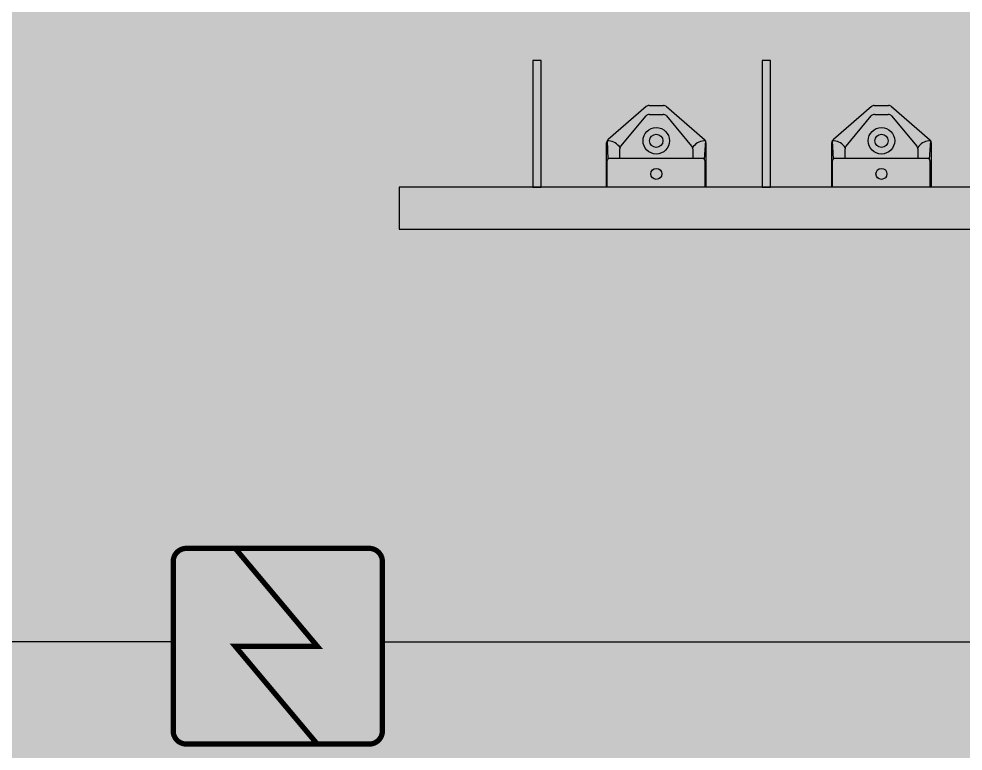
# Model space of a CAD drawing. Header units: metres. Extents: x -331 to 2982, y 362 to 2539.
# Drawn here: x 855.763 to 859.118, y 504.262 to 506.865 of the extents above; entities that cross this region are included whole.
import ezdxf

# ---------------------------------------------------------------- set-up
doc = ezdxf.new("R2010")
doc.units = ezdxf.units.M
doc.layers.get('0').update_dxf_attribs({"color": 251})
doc.layers.add('_salas', color=251, linetype='Continuous', plot=False)
for name, color, linetype in [('ALV', 251, 'Continuous'), ('DET. FUMAÇA', 1, 'Continuous'), ('Div', 251, 'Continuous'), ('SA-divisorias', 251, 'Continuous')]:
    doc.layers.add(name, color=color, linetype=linetype)

# ---------------------------------------------------------------- blocks, each defined once
blk = doc.blocks.new('Detector de fumaça')
at = {"layer": 'DET. FUMAÇA', "linetype": 'Continuous', "lineweight": 15, "const_width": 0.0187}
blk.add_lwpolyline([(774.5995, 539.8158), (775.2491, 539.8158, -0.414214), (775.2958, 539.769), (775.2958, 539.1669, -0.414214), (775.2491, 539.1202), (774.5995, 539.1202, -0.414214), (774.5527, 539.1669), (774.5527, 539.769, -0.414214)], format="xyb", close=True, dxfattribs=at)
blk.add_lwpolyline([(774.773, 539.8158), (775.0645, 539.468), (774.773, 539.468), (775.0645, 539.1202)], dxfattribs=at)

msp = doc.modelspace()

# ---------------------------------------------------------------- hatches: boundary and pattern name
at = {"layer": '_salas', "transparency": 33554559}
h = msp.add_hatch(color=256, dxfattribs=at)
h.dxf.hatch_style = 1
h.paths.add_polyline_path([(866.834, 485.9314), (866.834, 543.2314), (854.159, 543.2314), (854.159, 542.8564), (854.159, 494.4064), (852.509, 494.4064), (852.509, 499.9564), (844.9124, 499.9564), (844.9124, 498.6564), (842.959, 498.6564), (842.959, 499.9564), (823.409, 499.9564), (823.409, 492.6064), (824.559, 492.6064), (824.559, 491.7064), (823.5463, 491.7064), (823.5463, 489.8064), (818.009, 489.8064), (818.009, 489.9064), (814.609, 489.9064), (814.609, 491.7064), (816.4159, 491.7064), (816.4159, 494.6564), (803.9828, 494.6564), (803.9828, 486.3064), (802.034, 486.3064), (802.034, 486.5314), (798.959, 486.5314), (798.959, 485.9314)])

# ---------------------------------------------------------------- linework, layer by layer
for p, q in [((857.992, 506.553), (857.8568, 506.4364)), ((858.0022, 506.5568), (858.0532, 506.5568)), ((858.0635, 506.553), (858.1986, 506.4364)), ((857.902, 506.4125), (857.9917, 506.5198)), ((858.0037, 506.5254), (858.0517, 506.5254)), ((858.0638, 506.5198), (858.1534, 506.4125)), ((857.8514, 506.2668), (857.8514, 506.4245)), ((857.8531, 506.4317), (857.856, 506.3667)), ((857.8592, 506.4317), (857.8531, 506.4317)), ((858.2023, 506.4317), (858.1962, 506.4317)), ((858.2023, 506.4317), (858.1974, 506.3667)), ((858.2041, 506.4245), (858.2041, 506.2668)), ((857.8984, 506.369), (857.8984, 506.4025)), ((858.157, 506.4025), (858.157, 506.369)), ((857.8537, 506.2668), (857.8537, 506.3611)), ((858.1918, 506.369), (857.8616, 506.369)), ((858.1997, 506.3611), (858.1997, 506.2668)), ((858.2041, 506.2668), (857.8514, 506.2668))]:
    msp.add_line(p, q)
at = {"color": 251}
for p, q in [((858.792, 506.553), (858.6568, 506.4364)), ((858.8022, 506.5568), (858.8532, 506.5568)), ((858.8635, 506.553), (858.9986, 506.4364)), ((858.702, 506.4125), (858.7917, 506.5198)), ((858.8037, 506.5254), (858.8517, 506.5254)), ((858.8638, 506.5198), (858.9534, 506.4125)), ((858.6514, 506.2668), (858.6514, 506.4245)), ((858.6531, 506.4317), (858.656, 506.3667)), ((858.6592, 506.4317), (858.6531, 506.4317)), ((859.0023, 506.4317), (858.9962, 506.4317)), ((859.0023, 506.4317), (858.9974, 506.3667)), ((859.0041, 506.4245), (859.0041, 506.2668)), ((858.6984, 506.369), (858.6984, 506.4025)), ((858.957, 506.4025), (858.957, 506.369)), ((858.6537, 506.2668), (858.6537, 506.3611)), ((858.9918, 506.369), (858.6616, 506.369)), ((858.9997, 506.3611), (858.9997, 506.2668)), ((859.0041, 506.2668), (858.6514, 506.2668))]:
    msp.add_line(p, q, dxfattribs=at)
for centre, radius in [((858.0277, 506.4314), 0.047), ((858.0277, 506.4314), 0.0235), ((858.0277, 506.3138), 0.0196)]:
    msp.add_circle(centre, radius)
for centre, radius in [((858.8277, 506.4314), 0.047), ((858.8277, 506.4314), 0.0235), ((858.8277, 506.3138), 0.0196)]:
    msp.add_circle(centre, radius, dxfattribs=at)
for centre, radius, start, end in [((858.0022, 506.5411), 0.0157, 90, 130.7856), ((858.0532, 506.5411), 0.0157, 49.2144, 90), ((858.0037, 506.5097), 0.0157, 90, 140.1204), ((858.0517, 506.5097), 0.0157, 39.8796, 90), ((857.867, 506.4245), 0.0157, 130.7856, 180), ((857.8522, 506.3756), 0.0565, 33.9128, 82.8933), ((857.9141, 506.4025), 0.0157, 140.1204, 180), ((858.1414, 506.4025), 0.0157, 0, 39.8796), ((858.2032, 506.3756), 0.0565, 97.1067, 146.0872), ((858.1884, 506.4245), 0.0157, 0, 49.2144), ((857.8616, 506.3611), 0.00784, 90, 180), ((858.1918, 506.3611), 0.00784, 0, 90)]:
    msp.add_arc(centre, radius, start, end)
for centre, radius, start, end in [((858.8022, 506.5411), 0.0157, 90, 130.7856), ((858.8532, 506.5411), 0.0157, 49.2144, 90), ((858.8037, 506.5097), 0.0157, 90, 140.1204), ((858.8517, 506.5097), 0.0157, 39.8796, 90), ((858.667, 506.4245), 0.0157, 130.7856, 180), ((858.6522, 506.3756), 0.0565, 33.9128, 82.8933), ((858.7141, 506.4025), 0.0157, 140.1204, 180), ((858.9414, 506.4025), 0.0157, 0, 39.8796), ((859.0032, 506.3756), 0.0565, 97.1067, 146.0872), ((858.9884, 506.4245), 0.0157, 0, 49.2144), ((858.6616, 506.3611), 0.00784, 90, 180), ((858.9918, 506.3611), 0.00784, 0, 90)]:
    msp.add_arc(centre, radius, start, end, dxfattribs=at)
at = {"layer": 'ALV'}
for p, q in [((866.609, 506.2668), (857.114, 506.2668)), ((857.114, 506.2668), (857.114, 506.1168)), ((857.114, 506.1168), (866.609, 506.1168))]:
    msp.add_line(p, q, dxfattribs=at)
at = {"layer": 'Div', "color": 150, "linetype": 'ByBlock'}
for p, q in [((856.3117, 504.6511), (853.4079, 504.6511)), ((857.0548, 504.6511), (862.0246, 504.6511))]:
    msp.add_line(p, q, dxfattribs=at)
at = {"layer": 'SA-divisorias', "color": 251}
for points in [[(857.589, 506.2668), (857.619, 506.2668), (857.619, 506.7168), (857.589, 506.7168)], [(858.404, 506.2668), (858.434, 506.2668), (858.434, 506.7168), (858.404, 506.7168)]]:
    msp.add_lwpolyline(points, close=True, dxfattribs=at)

# ---------------------------------------------------------------- block references
at = {"layer": 'DET. FUMAÇA', "linetype": 'Continuous', "lineweight": 0}
msp.add_blockref('Detector de fumaça', (81.7589, -34.833), dxfattribs=at)

doc.saveas('drawing.dxf')
